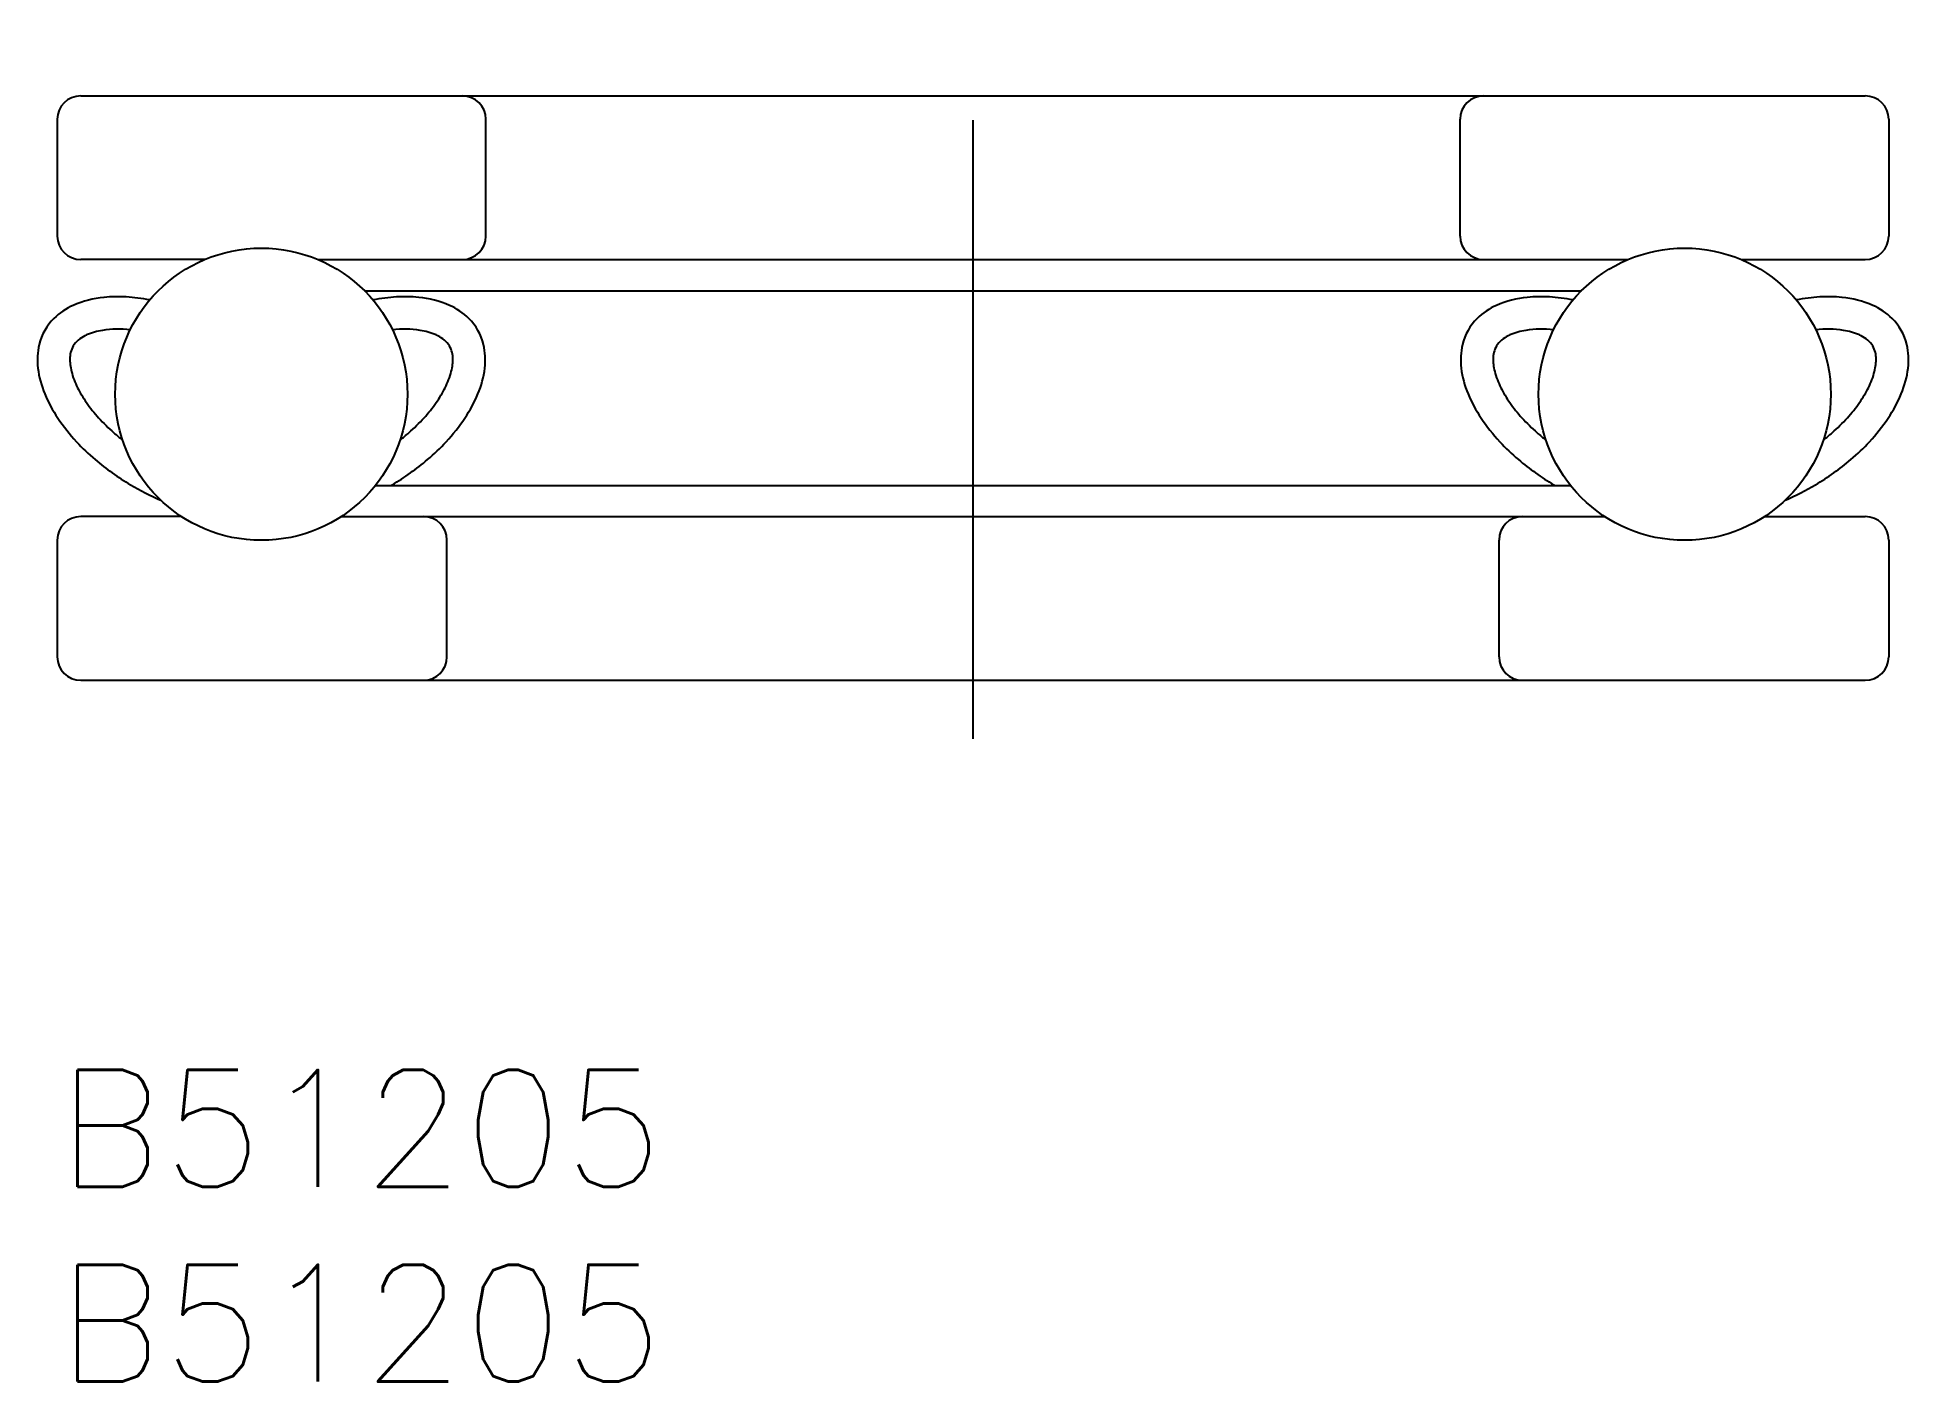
# Model space of a CAD drawing. Extents: x -0.5 to 47.5, y -8 to 26.5.
import ezdxf

# ---------------------------------------------------------------- set-up
doc = ezdxf.new("R2010")
doc.units = 0
doc.header["$LTSCALE"] = 0.5
doc.linetypes.add('CENTER', pattern=[50.8, 31.75, -6.35, 6.35, -6.35])
for name, color, linetype in [('MSM_CENTER', 1, 'CENTER'), ('MSM_CONTINUOUS', 7, 'CONTINUOUS'), ('MSM_PART_NUMBER', 7, 'CONTINUOUS')]:
    doc.layers.add(name, color=color, linetype=linetype)
doc.styles.get("Standard").update_dxf_attribs({"font": 'txt.shx', "height": 3, "bigfont": 'bigfont.shx'})

# ---------------------------------------------------------------- blocks, each defined once
blk = doc.blocks.new('*U2')
at = {"layer": 'MSM_PART_NUMBER'}
blk.add_text('B51205', height=3, dxfattribs=at).set_placement((0, -3))
blk = doc.blocks.new('*U3')
at = {"layer": 'MSM_PART_NUMBER'}
blk.add_text('B51205', height=3, dxfattribs=at).set_placement((0, -8))

msp = doc.modelspace()

# ---------------------------------------------------------------- linework, layer by layer
at = {"layer": 'MSM_CENTER'}
msp.add_line((23.5, 8.5), (23.5, 26.5), dxfattribs=at)
at = {"layer": 'MSM_CONTINUOUS'}
for p, q in [((0.6, 25), (46.4, 25)), ((0, 24.4), (0, 21.4)), ((11, 21.4), (11, 24.4)), ((36, 21.4), (36, 24.4)), ((47, 24.4), (47, 21.4)), ((3.785, 20.8), (0.6, 20.8)), ((6.687, 20.8), (40.313, 20.8)), ((43.215, 20.8), (46.4, 20.8)), ((7.882, 20), (39.118, 20)), ((8.165, 15), (38.835, 15)), ((3.189, 14.2), (0.6, 14.2)), ((7.283, 14.2), (39.717, 14.2)), ((43.811, 14.2), (46.4, 14.2)), ((0, 13.6), (0, 10.6)), ((10, 10.6), (10, 13.6)), ((37, 10.6), (37, 13.6)), ((47, 13.6), (47, 10.6)), ((0.6, 10), (46.4, 10))]:
    msp.add_line(p, q, dxfattribs=at)
for centre in [(5.236, 17.342), (41.764, 17.342)]:
    msp.add_circle(centre, 3.75, dxfattribs=at)
for centre, radius, start, end in [((0.6, 24.4), 0.6, 90, 180), ((10.4, 24.4), 0.6, 0, 90), ((36.6, 24.4), 0.6, 90, 180), ((46.4, 24.4), 0.6, 0, 90), ((0.6, 21.4), 0.6, 180, 270), ((10.4, 21.4), 0.6, 270, 0), ((36.6, 21.4), 0.6, 180, 270), ((46.4, 21.4), 0.6, 270, 0), ((1.439, 17.261), 2.576, 95.3707, 113.5552), ((1.556, 16.179), 3.665, 86.7443, 95.6146), ((1.508, 15.256), 4.589, 79.1479, 86.801), ((8.964, 15.256), 4.589, 93.199, 100.8521), ((8.916, 16.179), 3.665, 84.3854, 93.2557), ((9.034, 17.261), 2.576, 66.4448, 84.6293), ((37.966, 17.261), 2.576, 95.3707, 113.5552), ((38.084, 16.179), 3.665, 86.7443, 95.6146), ((38.036, 15.256), 4.589, 79.1479, 86.801), ((45.492, 15.256), 4.589, 93.199, 100.8521), ((45.444, 16.179), 3.665, 84.3854, 93.2557), ((45.561, 17.261), 2.576, 66.4448, 84.6293), ((0.899, 18.289), 1.404, 134.7356, 166.4539), ((1.081, 18.092), 1.672, 113.68, 134.4048), ((9.392, 18.092), 1.672, 45.5952, 66.32), ((9.573, 18.289), 1.404, 13.5461, 45.2644), ((37.427, 18.289), 1.404, 134.7356, 166.4539), ((37.608, 18.092), 1.672, 113.68, 134.4048), ((45.919, 18.092), 1.672, 45.5952, 66.32), ((46.101, 18.289), 1.404, 13.5461, 45.2644), ((1.058, 18.137), 0.788, 113.0614, 142.3099), ((1.394, 17.395), 1.603, 98.3604, 113.7141), ((1.565, 16.329), 2.683, 83.4796, 98.6655), ((8.907, 16.329), 2.683, 81.3345, 96.5204), ((9.078, 17.395), 1.603, 66.2859, 81.6396), ((9.414, 18.137), 0.788, 37.6901, 66.9386), ((37.586, 18.137), 0.788, 113.0614, 142.3099), ((37.922, 17.395), 1.603, 98.3604, 113.7141), ((38.093, 16.329), 2.683, 83.4796, 98.6655), ((45.435, 16.329), 2.683, 81.3345, 96.5204), ((45.606, 17.395), 1.603, 66.2859, 81.6396), ((45.942, 18.137), 0.788, 37.6901, 66.9386), ((1.283, 18.218), 1.794, 167.1249, 186.5678), ((1.442, 18.224), 1.119, 176.9834, 195.3425), ((0.932, 18.271), 0.608, 144.9628, 178.8493), ((9.541, 18.271), 0.608, 1.1507, 35.0372), ((9.031, 18.224), 1.119, 344.6575, 3.0166), ((9.189, 18.218), 1.794, 353.4322, 12.8751), ((37.811, 18.218), 1.794, 167.1249, 186.5678), ((37.969, 18.224), 1.119, 176.9834, 195.3425), ((37.459, 18.271), 0.608, 144.9628, 178.8493), ((46.068, 18.271), 0.608, 1.1507, 35.0372), ((45.558, 18.224), 1.119, 344.6575, 3.0166), ((45.717, 18.218), 1.794, 353.4322, 12.8751), ((1.964, 18.316), 2.481, 187.0174, 202.8813), ((2.24, 18.399), 1.936, 194.0964, 207.3655), ((8.232, 18.399), 1.936, 332.6345, 345.9036), ((8.509, 18.316), 2.481, 337.1187, 352.9826), ((38.491, 18.316), 2.481, 187.0174, 202.8813), ((38.768, 18.399), 1.936, 194.0964, 207.3655), ((44.76, 18.399), 1.936, 332.6345, 345.9036), ((45.036, 18.316), 2.481, 337.1187, 352.9826), ((3.092, 18.782), 3.703, 202.7338, 213.666), ((3.001, 18.731), 2.765, 206.2265, 215.4049), ((7.471, 18.731), 2.765, 324.5951, 333.7735), ((7.38, 18.782), 3.703, 326.334, 337.2662), ((39.62, 18.782), 3.703, 202.7338, 213.666), ((39.529, 18.731), 2.765, 206.2265, 215.4049), ((43.999, 18.731), 2.765, 324.5951, 333.7735), ((43.908, 18.782), 3.703, 326.334, 337.2662), ((3.762, 19.209), 3.663, 214.6047, 222.4777), ((6.71, 19.209), 3.663, 317.5223, 325.3953), ((40.29, 19.209), 3.663, 214.6047, 222.4777), ((43.238, 19.209), 3.663, 317.5223, 325.3953), ((3.967, 19.376), 4.759, 213.7803, 223.1158), ((5.006, 20.36), 5.357, 222.5683, 228.4195), ((6.581, 22.253), 7.819, 228.9943, 231.1455), ((3.891, 22.253), 7.819, 308.8545, 311.0057), ((5.466, 20.36), 5.357, 311.5805, 317.4317), ((6.505, 19.376), 4.759, 316.8842, 326.2197), ((40.495, 19.376), 4.759, 213.7803, 223.1158), ((41.534, 20.36), 5.357, 222.5683, 228.4195), ((43.109, 22.253), 7.819, 228.9943, 231.1455), ((40.419, 22.253), 7.819, 308.8545, 311.0057), ((41.994, 20.36), 5.357, 311.5805, 317.4317), ((43.033, 19.376), 4.759, 316.8842, 326.2197), ((4.523, 19.866), 5.501, 222.8812, 229.7737), ((5.949, 19.866), 5.501, 310.2263, 317.1188), ((41.051, 19.866), 5.501, 222.8812, 229.7737), ((42.477, 19.866), 5.501, 310.2263, 317.1188), ((5.099, 20.489), 6.348, 229.4396, 239.5248), ((5.374, 20.489), 6.348, 300.4752, 310.5604), ((41.626, 20.489), 6.348, 229.4396, 239.5248), ((41.901, 20.489), 6.348, 300.4752, 310.5604), ((5.18, 20.565), 6.455, 239.2458, 246.9288), ((5.292, 20.565), 6.455, 300.4445, 300.7542), ((41.708, 20.565), 6.455, 239.2458, 239.5555), ((41.82, 20.565), 6.455, 293.0712, 300.7542), ((0.6, 13.6), 0.6, 90, 180), ((9.4, 13.6), 0.6, 0, 90), ((37.6, 13.6), 0.6, 90, 180), ((46.4, 13.6), 0.6, 0, 90), ((0.6, 10.6), 0.6, 180, 270), ((9.4, 10.6), 0.6, 270, 0), ((37.6, 10.6), 0.6, 180, 270), ((46.4, 10.6), 0.6, 270, 0)]:
    msp.add_arc(centre, radius, start, end, dxfattribs=at)

# ---------------------------------------------------------------- block references
for name in ['*U2', '*U3']:
    msp.add_blockref(name, (0, 0), dxfattribs=at)

doc.saveas('drawing.dxf')
